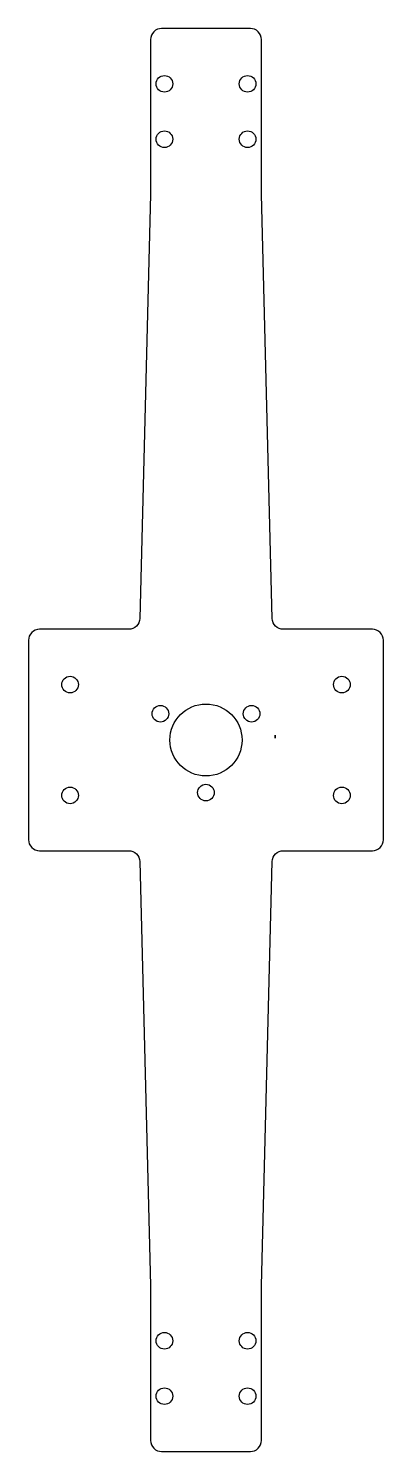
# Model space of a CAD drawing. Header units: millimetres. Extents: x -46 to 18, y -148 to 108.
import ezdxf

# ---------------------------------------------------------------- set-up
doc = ezdxf.new("R2010")
doc.units = ezdxf.units.MM

msp = doc.modelspace()

# ---------------------------------------------------------------- linework, layer by layer
for points in [[(18.05, -2, 0.414214), (16.05, 0), (0, 0, -0.406789), (-2, 1.95), (-3.95, 78.5), (-3.95, 106.5, 0.414214), (-5.95, 108.5), (-21.95, 108.5, 0.414214), (-23.95, 106.5), (-23.95, 78.5), (-25.89, 1.95, -0.406789), (-27.89, 0), (-43.95, 0, 0.414214), (-45.95, -2), (-45.95, -38, 0.414214), (-43.95, -40), (-27.89, -40, -0.406789), (-25.89, -41.95), (-23.95, -118.5), (-23.95, -146.5, 0.414214), (-21.95, -148.5), (-5.95, -148.5, 0.414214), (-3.95, -146.5), (-3.95, -118.5), (-2, -41.95, -0.406789), (0, -40), (16.05, -40, 0.414214), (18.05, -38)], [(-1.45, -19.68, 0.011166), (-1.48, -19.12), (-1.46, -19.13)]]:
    msp.add_lwpolyline(points, format="xyb", close=True)
for centre, radius in [((-21.45, 98.5), 1.5), ((-6.45, 98.5), 1.5), ((-21.45, 88.5), 1.5), ((-6.45, 88.5), 1.5), ((-38.45, -10), 1.5), ((10.55, -10), 1.5), ((-22.17, -15.25), 1.5), ((-13.95, -20), 6.5), ((-5.72, -15.25), 1.5), ((-13.95, -29.5), 1.5), ((-38.45, -30), 1.5), ((10.55, -30), 1.5), ((-21.45, -128.5), 1.5), ((-6.45, -128.5), 1.5), ((-21.45, -138.5), 1.5), ((-6.45, -138.5), 1.5)]:
    msp.add_circle(centre, radius)

doc.saveas('drawing.dxf')
